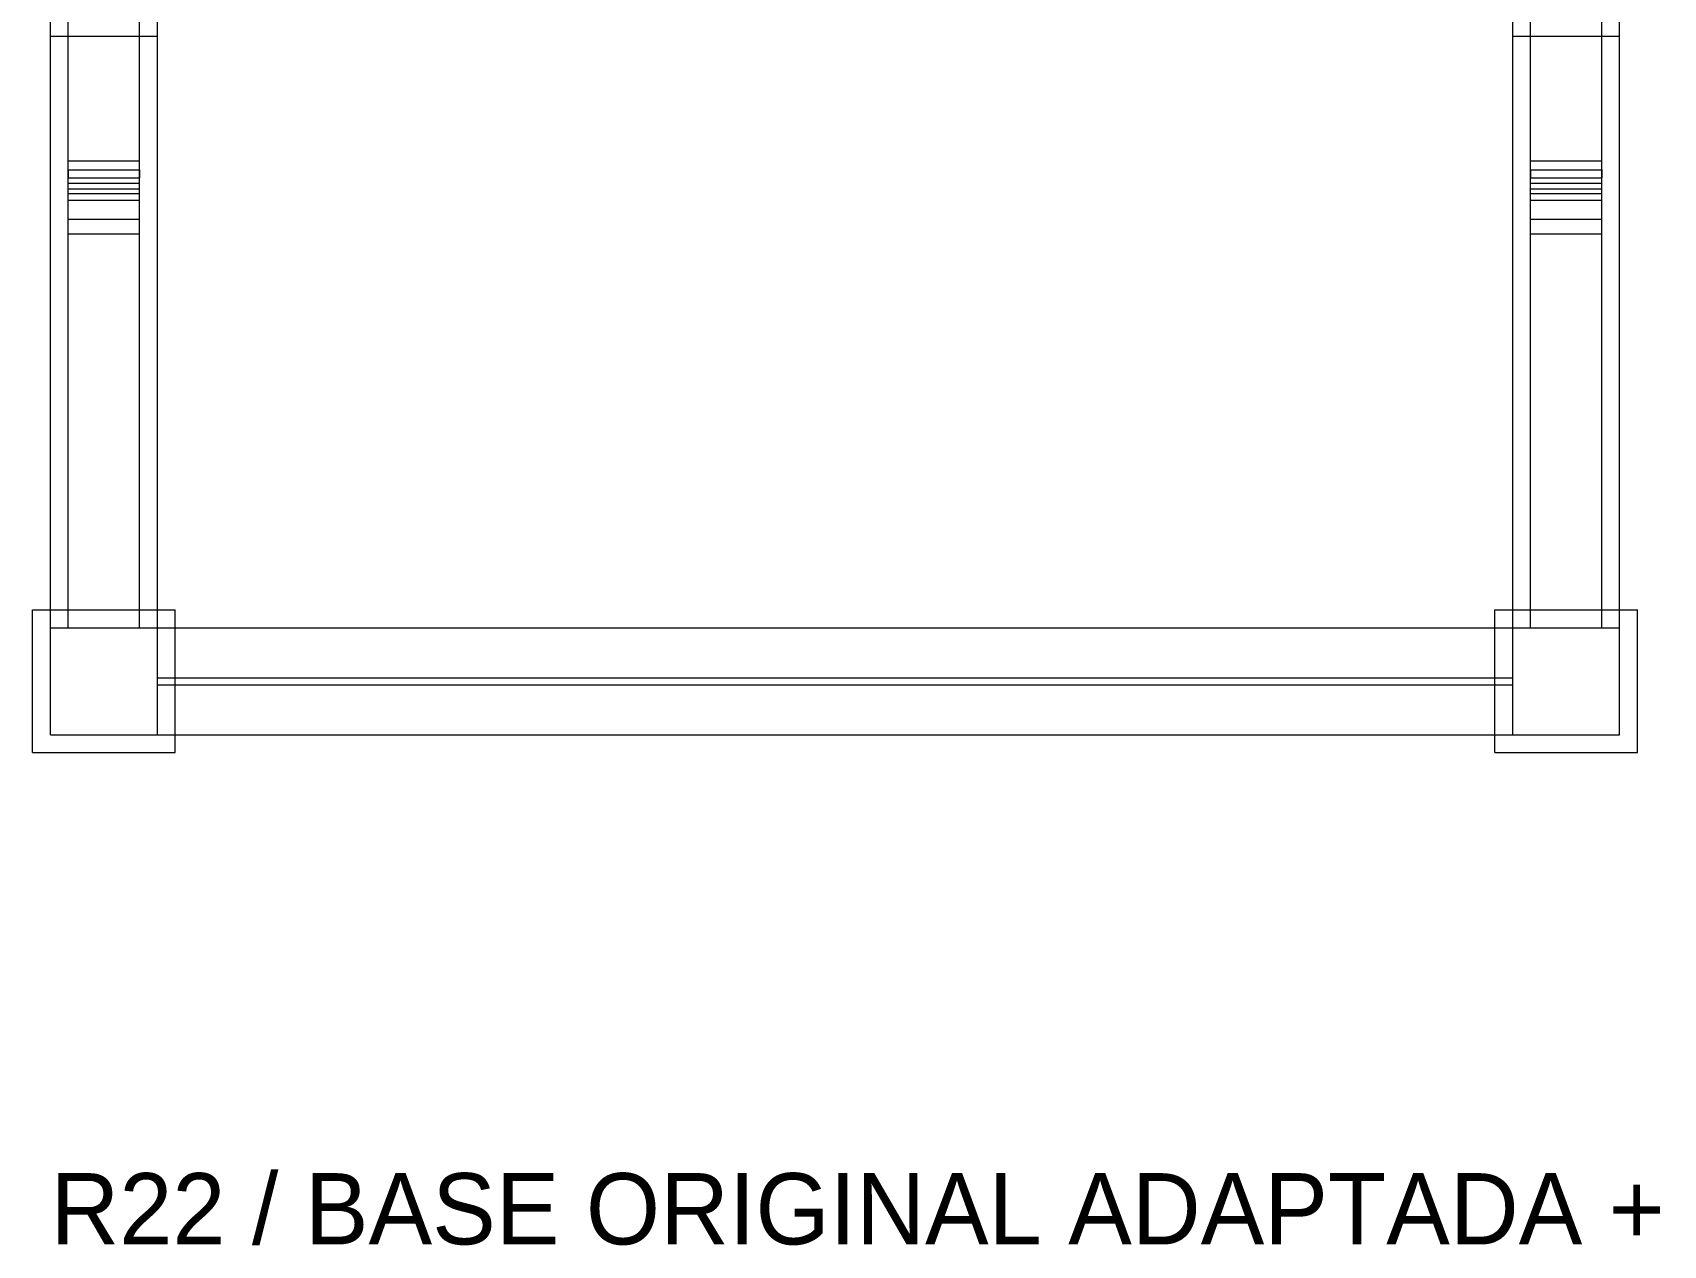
# Model space of a CAD drawing. Header units: millimetres. Extents: x -1970 to 59977, y -65068 to 6837.
# Drawn here: x -25 to 2261, y -60701 to -59000 of the extents above; entities that cross this region are included whole.
import ezdxf

# ---------------------------------------------------------------- set-up
doc = ezdxf.new("R2010")
doc.units = ezdxf.units.MM
doc.layers.add('R22_BASE_superior', color=7, linetype='Continuous', lineweight=0)
doc.layers.add('TEXTOS', color=4, linetype='Continuous', lineweight=0)

msp = doc.modelspace()

# ---------------------------------------------------------------- linework, layer by layer
at = {"layer": 'R22_BASE_superior'}
for p, q in [((0, -59835), (0, -58165)), ((25, -59225.639), (25, -58165)), ((25, -59179.804), (25, -58165)), ((125, -59225.639), (125, -58165)), ((125, -59179.804), (125, -58165)), ((150, -59835), (150, -58165)), ((2075, -59225.639), (2075, -58165)), ((2075, -59179.804), (2075, -58165)), ((2175, -59225.639), (2175, -58165)), ((2175, -59179.804), (2175, -58165)), ((2050, -59835), (2050, -58825)), ((2200, -59835), (2200, -58825)), ((0, -59985), (0, -58965)), ((150, -59835), (150, -58965)), ((2050, -59835), (2050, -58965)), ((2200, -59985), (2200, -58965)), ((0, -59985), (0, -59005)), ((0, -59005), (150, -59005)), ((150, -59835), (150, -59005)), ((2050, -59835), (2050, -59005)), ((2050, -59005), (2200, -59005)), ((2200, -59985), (2200, -59005)), ((25, -59219.105), (25, -59179.804)), ((25, -59179.804), (125, -59179.804)), ((125, -59219.105), (125, -59179.804)), ((2075, -59219.105), (2075, -59179.804)), ((2075, -59179.804), (2175, -59179.804)), ((2175, -59219.105), (2175, -59179.804)), ((25, -59192.386), (25, -59203.89)), ((25, -59211.157), (25, -59192.386)), ((25, -59192.386), (125, -59192.386)), ((25, -59211.157), (25, -59203.89)), ((25, -59203.89), (125, -59203.89)), ((25, -59211.157), (125, -59211.157)), ((125, -59192.386), (125, -59203.89)), ((125, -59211.157), (125, -59192.386)), ((125, -59211.157), (125, -59203.89)), ((2075, -59192.386), (2075, -59203.89)), ((2075, -59211.157), (2075, -59192.386)), ((2075, -59192.386), (2175, -59192.386)), ((2075, -59211.157), (2075, -59203.89)), ((2075, -59203.89), (2175, -59203.89)), ((2075, -59211.157), (2175, -59211.157)), ((2175, -59192.386), (2175, -59203.89)), ((2175, -59211.157), (2175, -59192.386)), ((2175, -59211.157), (2175, -59203.89)), ((25, -59235), (25, -59219.105)), ((25, -59219.105), (125, -59219.105)), ((25, -59835), (25, -59225.639)), ((25, -59225.639), (125, -59225.639)), ((25, -59261.963), (25, -59235)), ((25, -59235), (125, -59235)), ((125, -59235), (125, -59219.105)), ((125, -59835), (125, -59225.639)), ((125, -59261.963), (125, -59235)), ((2075, -59235), (2075, -59219.105)), ((2075, -59219.105), (2175, -59219.105)), ((2075, -59835), (2075, -59225.639)), ((2075, -59225.639), (2175, -59225.639)), ((2075, -59261.963), (2075, -59235)), ((2075, -59235), (2175, -59235)), ((2175, -59235), (2175, -59219.105)), ((2175, -59835), (2175, -59225.639)), ((2175, -59261.963), (2175, -59235)), ((25, -59282.418), (25, -59261.963)), ((25, -59261.963), (125, -59261.963)), ((25, -59835), (25, -59282.418)), ((25, -59282.418), (125, -59282.418)), ((125, -59282.418), (125, -59261.963)), ((125, -59835), (125, -59282.418)), ((2075, -59282.418), (2075, -59261.963)), ((2075, -59261.963), (2175, -59261.963)), ((2075, -59835), (2075, -59282.418)), ((2075, -59282.418), (2175, -59282.418)), ((2175, -59282.418), (2175, -59261.963)), ((2175, -59835), (2175, -59282.418)), ((-25, -60010), (-25, -59810)), ((-25, -59810), (175, -59810)), ((175, -60010), (175, -59810)), ((2025, -60010), (2025, -59810)), ((2025, -59810), (2225, -59810)), ((2225, -60010), (2225, -59810)), ((0, -59985), (0, -59835)), ((0, -59835), (150, -59835)), ((25, -59835), (125, -59835)), ((150, -59985), (150, -59835)), ((150, -59835), (2050, -59835)), ((2050, -59985), (2050, -59835)), ((2050, -59835), (2200, -59835)), ((2075, -59835), (2175, -59835)), ((2200, -59985), (2200, -59835)), ((150, -59915), (150, -59905)), ((150, -59905), (2050, -59905)), ((150, -59915), (2050, -59915)), ((2050, -59915), (2050, -59905)), ((0, -59985), (150, -59985)), ((0, -59985), (2200, -59985)), ((150, -59985), (2050, -59985)), ((2050, -59985), (2200, -59985)), ((-25, -60010), (175, -60010)), ((2025, -60010), (2225, -60010))]:
    msp.add_line(p, q, dxfattribs=at)

# ---------------------------------------------------------------- texts
at = {"layer": 'TEXTOS'}
msp.add_text('R22 / BASE ORIGINAL ADAPTADA + C05 / FRONTAL / MM', height=100, dxfattribs=at).set_placement((0, -60700))

doc.saveas('drawing.dxf')
